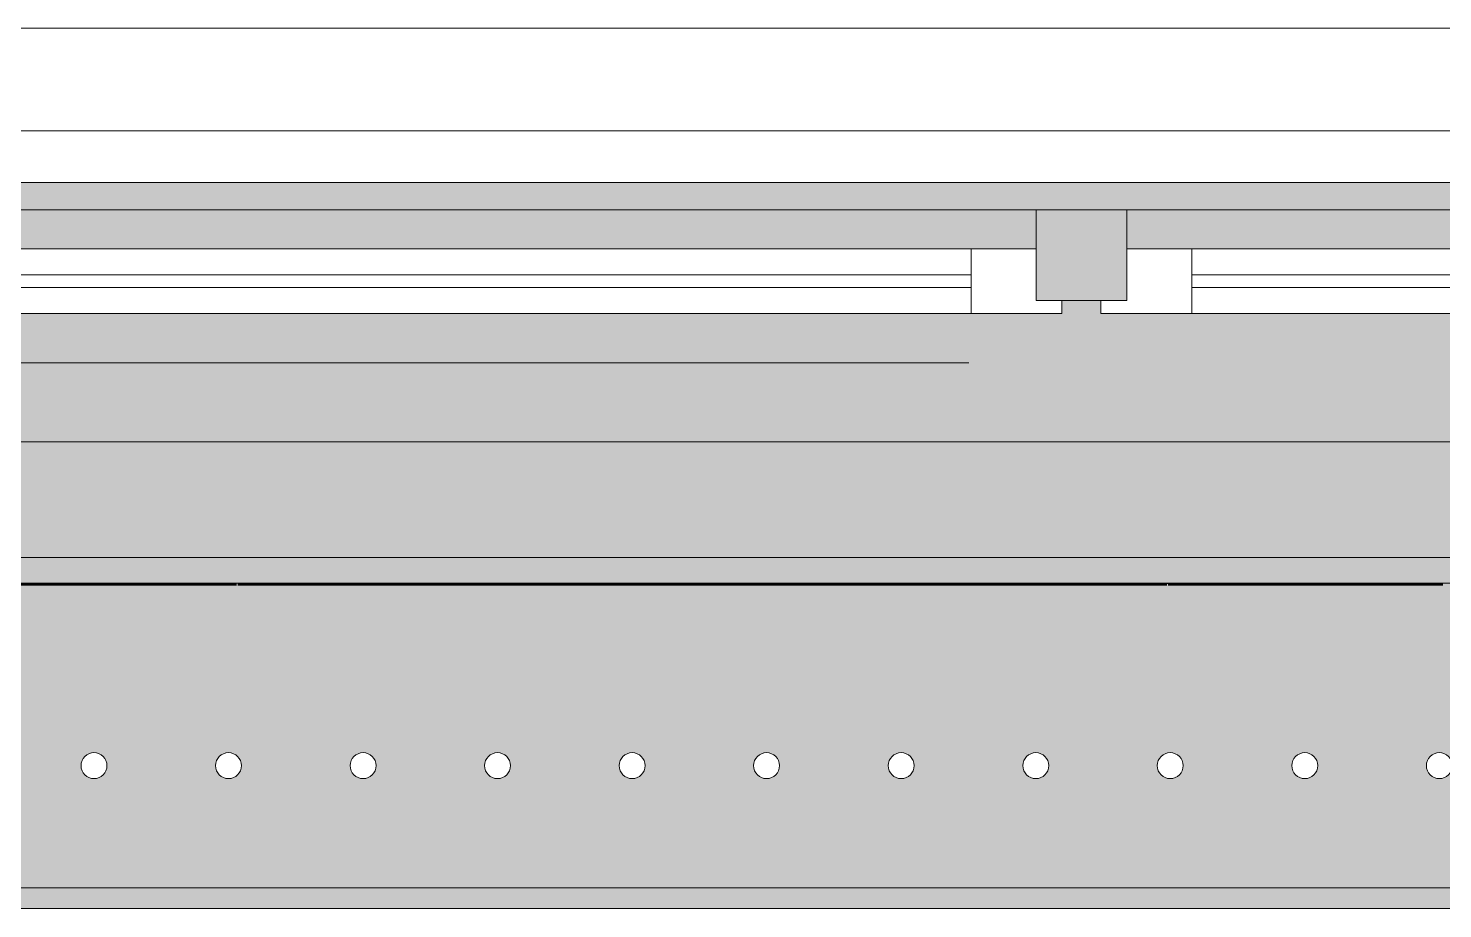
# Model space of a CAD drawing. Header units: millimetres. Extents: x 81469 to 279813, y -8553 to 29000.
# Drawn here: x 112143 to 113234, y 20879 to 21558 of the extents above; entities that cross this region are included whole.
import ezdxf

# ---------------------------------------------------------------- set-up
doc = ezdxf.new("R2010")
doc.units = ezdxf.units.MM
doc.linetypes.add('Осевая', pattern=[3175, 635, -476.25, 1587.5, -476.25])
for name, color, linetype, lineweight in [('A-GLAZ', 7, 'Continuous', 9), ('A-GLAZ-1', 7, 'Continuous', 13), ('I-WALL', 7, 'Continuous', 9), ('Оси-2', 7, 'Осевая', 9)]:
    doc.layers.add(name, color=color, linetype=linetype, lineweight=lineweight)
for name, color, linetype, lineweight, true_color in [('A-WALL-1', 7, 'Continuous', 9, 0xc0c0c0), ('I-WALL-11', 7, 'Continuous', 53, 0xeaa7bf), ('I-WALL-4', 7, 'Continuous', 9, 0xc0c0c0), ('S-WALL-ANLY', 7, 'Continuous', 13, 0x008040), ('Знаки-1', 9, 'Continuous', 9, 0x808080), ('Знаки-3', 7, 'Continuous', 9, 0xd1cabb), ('Знаки-5', 7, 'Continuous', 9, 0xc1bbaf), ('Знаки-6', 7, 'Continuous', 9, 0xaba79f), ('Знаки-7', 7, 'Continuous', 9, 0xccc5b7), ('Знаки-8', 7, 'Continuous', 9, 0xd4ccbd), ('Знаки-9', 7, 'Continuous', 9, 0xd5cdbe)]:
    doc.layers.add(name, color=color, linetype=linetype, lineweight=lineweight, true_color=true_color)
doc.layers.add('Знаки-4', color=7, linetype='Continuous', lineweight=9, transparency=0.5)

# ---------------------------------------------------------------- blocks, each defined once
blk = doc.blocks.new('120_Окно_СКБ_2Ст_Фрамуга сверху - 120_Окно_СКБ_2Ст_2300х2500_h_ ДОО-23103760-План отделки стен 3 этажа в осях 23-33')
at = {"layer": 'A-GLAZ'}
for p, q in [((1131, -57), (-1129, -57)), ((-1080, -57), (1080, -57)), ((-1030, -107), (470, -107)), ((640, -107), (1030, -107)), ((470, -117), (-1030, -117)), ((1030, -117), (640, -117)), ((540, -127), (570, -127)), ((540, -127), (570, -127))]:
    blk.add_line(p, q, dxfattribs=at)
at = {"layer": 'A-GLAZ-1'}
for p, q in [((520, -127), (520, -57)), ((520, -57), (590, -57)), ((590, -57), (590, -127)), ((520, -87), (-1080, -87)), ((470, -137), (470, -87)), ((520, -127), (520, -87)), ((1080, -87), (590, -87)), ((590, -87), (590, -127)), ((640, -137), (640, -87)), ((590, -127), (520, -127)), ((540, -127), (520, -127)), ((540, -137), (540, -127)), ((590, -127), (570, -127)), ((570, -127), (570, -137)), ((-1100, -137), (540, -137)), ((540, -137), (-1100, -137)), ((570, -137), (1100, -137)), ((1100, -137), (570, -137))]:
    blk.add_line(p, q, dxfattribs=at)
blk = doc.blocks.new('Зашивка радиатора_ с перфорацией М7_1 - Зашивка радиатора_ с перфорацией М7_1-V59-План отделки стен 3 этажа в осях 23-33')
at = {"layer": 'Знаки-4'}
h = blk.add_hatch(color=256, dxfattribs=at)
h.paths.add_polyline_path([(-341, 180), (1889, 180), (1890, 380), (-370, 380), (-370, 180)])
h.paths.add_polyline_path([(1560.3, 279), (1329, 279), (1329, 289), (1349, 289), (1349, 329), (1839, 329), (1839, 289), (1859, 289), (1859, 279), (1739.7, 279)])
h.paths.add_polyline_path([(125.5, 279), (-341, 279), (-341, 289), (-321, 289), (-321, 329), (1279, 329), (1279, 289), (1299, 289), (1299, 279), (304.8, 279)])
h = blk.add_hatch(color=256, dxfattribs=at)
h.paths.add_polyline_path([(-233.2, -179.9), (1890, -179.9), (1890, 71), (-370, 71), (-370, -179.9)])
h.paths.add_polyline_path([(1382.5, -79.6), (1377.5, -78.3), (1373.8, -74.6), (1372.5, -69.6), (1373.8, -64.6), (1377.5, -61), (1382.5, -59.6), (1387.5, -61), (1391.2, -64.6), (1392.5, -69.6), (1391.2, -74.6), (1387.5, -78.3), (1385.1, -79.3)])
h.paths.add_polyline_path([(760, -79.6), (755, -78.3), (751.3, -74.6), (750, -69.6), (751.3, -64.6), (755, -61), (760, -59.6), (765, -61), (768.7, -64.6), (770, -69.6), (768.7, -74.6), (765, -78.3), (762.6, -79.3)])
h.paths.add_polyline_path([(1278.8, -79.6), (1273.8, -78.3), (1270.1, -74.6), (1268.8, -69.6), (1270.1, -64.6), (1273.8, -61), (1278.8, -59.6), (1283.8, -61), (1287.4, -64.6), (1288.8, -69.6), (1287.4, -74.6), (1283.8, -78.3), (1281.3, -79.3)])
h.paths.add_polyline_path([(863.7, -79.6), (858.8, -78.3), (855.1, -74.6), (853.8, -69.6), (855.1, -64.6), (858.8, -61), (863.7, -59.6), (868.8, -61), (872.4, -64.6), (873.8, -69.6), (872.4, -74.6), (868.8, -78.3), (866.3, -79.3)])
h.paths.add_polyline_path([(967.5, -79.6), (962.5, -78.3), (958.8, -74.6), (957.5, -69.6), (958.8, -64.6), (962.5, -61), (967.5, -59.6), (972.5, -61), (976.2, -64.6), (977.5, -69.6), (976.2, -74.6), (972.5, -78.3), (970.1, -79.3)])
h.paths.add_polyline_path([(1175, -79.6), (1170, -78.3), (1166.3, -74.6), (1165, -69.6), (1166.3, -64.6), (1170, -61), (1175, -59.6), (1180, -61), (1183.7, -64.6), (1185, -69.6), (1183.7, -74.6), (1180, -78.3), (1177.6, -79.3)])
h.paths.add_polyline_path([(552.5, -79.6), (547.5, -78.3), (543.8, -74.6), (542.5, -69.6), (543.8, -64.6), (547.5, -61), (552.5, -59.6), (557.5, -61), (561.2, -64.6), (562.5, -69.6), (561.2, -74.6), (557.5, -78.3), (555.1, -79.3)])
h.paths.add_polyline_path([(656.2, -79.6), (651.3, -78.3), (647.6, -74.6), (646.3, -69.6), (647.6, -64.6), (651.3, -61), (656.2, -59.6), (661.3, -61), (664.9, -64.6), (666.3, -69.6), (664.9, -74.6), (661.3, -78.3), (658.8, -79.3)])
h.paths.add_polyline_path([(1797.5, -79.6), (1792.5, -78.3), (1788.8, -74.6), (1787.5, -69.6), (1788.8, -64.6), (1792.5, -61), (1797.5, -59.6), (1802.5, -61), (1806.2, -64.6), (1807.5, -69.6), (1806.2, -74.6), (1802.5, -78.3), (1800.1, -79.3)])
h.paths.add_polyline_path([(1590, -79.6), (1585, -78.3), (1581.3, -74.6), (1580, -69.6), (1581.3, -64.6), (1585, -61), (1590, -59.6), (1595, -61), (1598.7, -64.6), (1600, -69.6), (1598.7, -74.6), (1595, -78.3), (1592.6, -79.3)])
h.paths.add_polyline_path([(1693.8, -79.6), (1688.8, -78.3), (1685.1, -74.6), (1683.8, -69.6), (1685.1, -64.6), (1688.8, -61), (1693.8, -59.6), (1698.8, -61), (1702.4, -64.6), (1703.8, -69.6), (1702.4, -74.6), (1698.8, -78.3), (1696.3, -79.3)])
h.paths.add_polyline_path([(1071.2, -79.6), (1066.3, -78.3), (1062.6, -74.6), (1061.3, -69.6), (1062.6, -64.6), (1066.3, -61), (1071.2, -59.6), (1076.3, -61), (1079.9, -64.6), (1081.3, -69.6), (1079.9, -74.6), (1076.3, -78.3), (1073.8, -79.3)])
h.paths.add_polyline_path([(1486.2, -79.6), (1481.3, -78.3), (1477.6, -74.6), (1476.3, -69.6), (1477.6, -64.6), (1481.3, -61), (1486.2, -59.6), (1491.3, -61), (1494.9, -64.6), (1496.3, -69.6), (1494.9, -74.6), (1491.3, -78.3), (1488.8, -79.3)])
h.paths.add_polyline_path([(-70, -79.6), (-75, -78.3), (-78.7, -74.6), (-80, -69.6), (-78.7, -64.6), (-75, -61), (-70, -59.6), (-65, -61), (-61.3, -64.6), (-60, -69.6), (-61.3, -74.6), (-65, -78.3), (-67.4, -79.3)])
h.paths.add_polyline_path([(241.3, -79.6), (236.3, -78.3), (232.6, -74.6), (231.3, -69.6), (232.6, -64.6), (236.3, -61), (241.3, -59.6), (246.3, -61), (249.9, -64.6), (251.3, -69.6), (249.9, -74.6), (246.3, -78.3), (243.8, -79.3)])
h.paths.add_polyline_path([(448.8, -79.6), (443.8, -78.3), (440.1, -74.6), (438.8, -69.6), (440.1, -64.6), (443.8, -61), (448.8, -59.6), (453.8, -61), (457.4, -64.6), (458.8, -69.6), (457.4, -74.6), (453.8, -78.3), (451.3, -79.3)])
h.paths.add_polyline_path([(137.5, -79.6), (132.5, -78.3), (128.8, -74.6), (127.5, -69.6), (128.8, -64.6), (132.5, -61), (137.5, -59.6), (142.5, -61), (146.2, -64.6), (147.5, -69.6), (146.2, -74.6), (142.5, -78.3), (140.1, -79.3)])
h.paths.add_polyline_path([(-173.7, -79.6), (-178.7, -78.3), (-182.4, -74.6), (-183.7, -69.6), (-182.4, -64.6), (-178.7, -61), (-173.7, -59.6), (-168.7, -61), (-165.1, -64.6), (-163.7, -69.6), (-165.1, -74.6), (-168.7, -78.3), (-171.2, -79.3)])
h.paths.add_polyline_path([(-277.5, -79.6), (-282.5, -78.3), (-286.2, -74.6), (-287.5, -69.6), (-286.2, -64.6), (-282.5, -61), (-277.5, -59.6), (-272.5, -61), (-268.8, -64.6), (-267.5, -69.6), (-268.8, -74.6), (-272.5, -78.3), (-274.9, -79.3)])
h.paths.add_polyline_path([(33.8, -79.6), (28.8, -78.3), (25.1, -74.6), (23.8, -69.6), (25.1, -64.6), (28.8, -61), (33.8, -59.6), (38.8, -61), (42.4, -64.6), (43.8, -69.6), (42.4, -74.6), (38.8, -78.3), (36.3, -79.3)])
h.paths.add_polyline_path([(345, -79.6), (340, -78.3), (336.3, -74.6), (335, -69.6), (336.3, -64.6), (340, -61), (345, -59.6), (350, -61), (353.7, -64.6), (355, -69.6), (353.7, -74.6), (350, -78.3), (347.6, -79.3)])
h.paths.add_polyline_path([(-370, 91), (1889, 91), (1889, 180), (-370, 179.6)])
for points in [[(-287.2, -179.9), (1890, -179.9), (1890, -163.9), (-370, -163.9), (-369.8, -179.9), (-357.2, -179.9)], [(560, -179.9), (580, -179.9), (579.3, -163.9), (540, -163.9), (540.7, -179.9), (554.8, -179.9)], [(552.5, -179.9), (570, -179.9), (569.7, -163.9), (550, -163.9), (550.3, -179.9), (551.3, -179.9)], [(680, -179.9), (679.3, -163.9), (640, -163.9), (640.7, -179.9), (679.3, -179.9)], [(669.7, -179.9), (670, -179.9), (669.7, -163.9), (650, -163.9), (650.3, -179.9), (668.7, -179.9)], [(755, -179.9), (780, -179.9), (779.3, -163.9), (740, -163.9), (740.7, -179.9), (754.8, -179.9)], [(769.7, -179.9), (770, -179.9), (769.7, -163.9), (750, -163.9), (750.3, -179.9), (768.7, -179.9)], [(769.7, -179.9), (770, -179.9), (769.7, -163.9), (750, -163.9), (750.3, -179.9), (768.7, -179.9)], [(879.3, -179.9), (880, -179.9), (879.3, -163.9), (840, -163.9), (840.7, -179.9), (877.3, -179.9)], [(865.2, -179.9), (870, -179.9), (869.7, -163.9), (850, -163.9), (850.3, -179.9), (865, -179.9)], [(940, -179.9), (980, -179.9), (979.3, -163.9), (940, -163.9)], [(950, -179.9), (970, -179.9), (969.7, -163.9), (950, -163.9)], [(1079.3, -179.9), (1080, -179.9), (1079.3, -163.9), (1040, -163.9), (1040.7, -179.9), (1077.3, -179.9)], [(1060, -179.9), (1070, -179.9), (1069.7, -163.9), (1050, -163.9), (1050.3, -179.9), (1057.4, -179.9)], [(1052.9, -179.9), (1070, -179.9), (1069.7, -163.9), (1050, -163.9), (1050.3, -179.9), (1051.3, -179.9)], [(1179.3, -179.9), (1180, -179.9), (1179.3, -163.9), (1140, -163.9), (1140.7, -179.9), (1177.3, -179.9)], [(1150, -179.9), (1170, -179.9), (1169.7, -163.9), (1150, -163.9)], [(1280, -179.9), (1279.3, -163.9), (1240, -163.9), (1240.7, -179.9), (1279.3, -179.9)], [(1269.7, -179.9), (1270, -179.9), (1269.7, -163.9), (1250, -163.9), (1250.3, -179.9), (1268.7, -179.9)], [(1340, -179.9), (1380, -179.9), (1379.3, -163.9), (1340, -163.9)], [(1352.9, -179.9), (1370, -179.9), (1369.7, -163.9), (1350, -163.9), (1350.3, -179.9), (1351.3, -179.9)], [(1350, -179.9), (1370, -179.9), (1369.7, -163.9), (1350, -163.9)], [(1474.1, -179.9), (1480, -179.9), (1479.3, -163.9), (1440, -163.9), (1440.7, -179.9), (1470, -179.9)], [(1450, -179.9), (1470, -179.9), (1469.7, -163.9), (1450, -163.9)], [(1579.3, -179.9), (1580, -179.9), (1579.3, -163.9), (1540, -163.9), (1540.7, -179.9), (1577.3, -179.9)], [(1569.7, -179.9), (1570, -179.9), (1569.7, -163.9), (1550, -163.9), (1550.3, -179.9), (1568.7, -179.9)]]:
    blk.add_hatch(color=256, dxfattribs=at).paths.add_polyline_path(points)
at = {"layer": 'Знаки-1'}
for p, q in [((1890, 380), (-370, 380)), ((-370, 180), (1889, 180)), ((1889, 180), (-370, 180)), ((-370, -179.9), (1890, -179.9))]:
    blk.add_line(p, q, dxfattribs=at)
for centre, start, end in [((552.5, 80.4), 255, 285), ((656.2, 80.4), 255, 285), ((760, 80.4), 255, 285), ((863.7, 80.4), 255, 285), ((967.5, 80.4), 255, 285), ((1071.2, 80.4), 255, 285), ((1175, 80.4), 255, 285), ((1278.8, 80.4), 255, 285), ((1382.5, 80.4), 255, 285), ((1486.2, 80.4), 255, 285), ((1590, 80.4), 255, 285), ((552.5, -69.6), 0, 180), ((656.2, -69.6), 0, 180), ((760, -69.6), 0, 180), ((863.7, -69.6), 0, 180), ((967.5, -69.6), 0, 180), ((1071.2, -69.6), 0, 180), ((1175, -69.6), 0, 180), ((1278.8, -69.6), 0, 180), ((1382.5, -69.6), 0, 180), ((1486.2, -69.6), 0, 180), ((1590, -69.6), 0, 180), ((552.5, -69.6), 180, 0), ((656.2, -69.6), 180, 0), ((760, -69.6), 180, 0), ((863.7, -69.6), 180, 0), ((967.5, -69.6), 180, 0), ((1071.2, -69.6), 180, 0), ((1175, -69.6), 180, 0), ((1278.8, -69.6), 180, 0), ((1382.5, -69.6), 180, 0), ((1486.2, -69.6), 180, 0), ((1590, -69.6), 180, 0)]:
    blk.add_arc(centre, 10, start, end, dxfattribs=at)
at = {"layer": 'Знаки-3'}
for p, q in [((554.8, -163.9), (551.3, -163.9)), ((565, -163.9), (555, -163.9)), ((568.7, -163.9), (565.2, -163.9)), ((654.8, -163.9), (651.3, -163.9)), ((662.6, -163.9), (655, -163.9)), ((665, -163.9), (663.5, -163.9)), ((668.7, -163.9), (665.2, -163.9)), ((751.3, -163.9), (754.8, -163.9)), ((754.8, -163.9), (751.3, -163.9)), ((755, -163.9), (765, -163.9)), ((765, -163.9), (755, -163.9)), ((765.2, -163.9), (768.7, -163.9)), ((768.7, -163.9), (765.2, -163.9)), ((854.8, -163.9), (851.3, -163.9)), ((865, -163.9), (855, -163.9)), ((868.7, -163.9), (865.2, -163.9)), ((954.8, -163.9), (951.3, -163.9)), ((965, -163.9), (955, -163.9)), ((968.7, -163.9), (965.2, -163.9)), ((1051.3, -163.9), (1054.8, -163.9)), ((1054.8, -163.9), (1051.3, -163.9)), ((1055, -163.9), (1060, -163.9)), ((1060, -163.9), (1055, -163.9)), ((1060, -163.9), (1065, -163.9)), ((1065, -163.9), (1060, -163.9)), ((1065.2, -163.9), (1068.7, -163.9)), ((1068.7, -163.9), (1065.2, -163.9)), ((1154.8, -163.9), (1151.3, -163.9)), ((1165, -163.9), (1155, -163.9)), ((1168.7, -163.9), (1165.2, -163.9)), ((1254.8, -163.9), (1251.3, -163.9)), ((1265, -163.9), (1255, -163.9)), ((1268.7, -163.9), (1265.2, -163.9)), ((1351.3, -163.9), (1354.8, -163.9)), ((1354.8, -163.9), (1351.3, -163.9)), ((1355, -163.9), (1365, -163.9)), ((1365, -163.9), (1355, -163.9)), ((1365.2, -163.9), (1368.7, -163.9)), ((1368.7, -163.9), (1365.2, -163.9)), ((1454.8, -163.9), (1451.3, -163.9)), ((1465, -163.9), (1455, -163.9)), ((1468.7, -163.9), (1465.2, -163.9)), ((1554.8, -163.9), (1551.3, -163.9)), ((1560, -163.9), (1555, -163.9)), ((1565, -163.9), (1560.3, -163.9)), ((1568.7, -163.9), (1565.2, -163.9)), ((551.3, -179.9), (554.8, -179.9)), ((555, -179.9), (565, -179.9)), ((565.2, -179.9), (568.7, -179.9)), ((651.3, -179.9), (654.8, -179.9)), ((655, -179.9), (662.6, -179.9)), ((663.5, -179.9), (665, -179.9)), ((665.2, -179.9), (668.7, -179.9)), ((751.3, -179.9), (754.8, -179.9)), ((754.8, -179.9), (751.3, -179.9)), ((755, -179.9), (765, -179.9)), ((765, -179.9), (755, -179.9)), ((765.2, -179.9), (768.7, -179.9)), ((768.7, -179.9), (765.2, -179.9)), ((851.3, -179.9), (854.8, -179.9)), ((855, -179.9), (865, -179.9)), ((865.2, -179.9), (868.7, -179.9)), ((951.3, -179.9), (954.8, -179.9)), ((955, -179.9), (965, -179.9)), ((965.2, -179.9), (968.7, -179.9)), ((1051.3, -179.9), (1054.8, -179.9)), ((1054.8, -179.9), (1051.3, -179.9)), ((1055, -179.9), (1065, -179.9)), ((1065, -179.9), (1055, -179.9)), ((1065.2, -179.9), (1068.7, -179.9)), ((1068.7, -179.9), (1065.2, -179.9)), ((1151.3, -179.9), (1154.8, -179.9)), ((1155, -179.9), (1165, -179.9)), ((1165.2, -179.9), (1168.7, -179.9)), ((1251.3, -179.9), (1254.8, -179.9)), ((1255, -179.9), (1265, -179.9)), ((1265.2, -179.9), (1268.7, -179.9)), ((1351.3, -179.9), (1354.8, -179.9)), ((1354.8, -179.9), (1351.3, -179.9)), ((1355, -179.9), (1365, -179.9)), ((1360, -179.9), (1355, -179.9)), ((1365, -179.9), (1360, -179.9)), ((1365.2, -179.9), (1368.7, -179.9)), ((1368.7, -179.9), (1365.2, -179.9)), ((1451.3, -179.9), (1454.8, -179.9)), ((1455, -179.9), (1465, -179.9)), ((1465.2, -179.9), (1468.7, -179.9)), ((1551.3, -179.9), (1554.8, -179.9)), ((1555, -179.9), (1560, -179.9)), ((1560.3, -179.9), (1565, -179.9)), ((1565.2, -179.9), (1568.7, -179.9))]:
    blk.add_line(p, q, dxfattribs=at)
at = {"layer": 'Знаки-5'}
for p, q in [((1889, 180), (-369.8, 180)), ((-369.8, 180), (1889, 180)), ((540, -163.9), (480, -163.9)), ((540, -163.9), (580, -163.9)), ((580, -163.9), (540, -163.9)), ((640, -163.9), (580, -163.9)), ((640, -163.9), (650, -163.9)), ((650, -163.9), (640, -163.9)), ((650, -163.9), (670, -163.9)), ((670, -163.9), (650, -163.9)), ((670, -163.9), (680, -163.9)), ((680, -163.9), (670, -163.9)), ((740, -163.9), (680, -163.9)), ((740, -163.9), (750, -163.9)), ((750, -163.9), (740, -163.9)), ((750, -163.9), (770, -163.9)), ((752.9, -163.9), (750, -163.9)), ((770, -163.9), (752.9, -163.9)), ((770, -163.9), (780, -163.9)), ((780, -163.9), (770, -163.9)), ((840, -163.9), (780, -163.9)), ((840, -163.9), (880, -163.9)), ((880, -163.9), (840, -163.9)), ((940, -163.9), (880, -163.9)), ((940, -163.9), (950, -163.9)), ((950, -163.9), (940, -163.9)), ((950, -163.9), (970, -163.9)), ((952.9, -163.9), (950, -163.9)), ((970, -163.9), (952.9, -163.9)), ((970, -163.9), (980, -163.9)), ((980, -163.9), (970, -163.9)), ((1040, -163.9), (980, -163.9)), ((1040, -163.9), (1050, -163.9)), ((1050, -163.9), (1040, -163.9)), ((1050, -163.9), (1052.9, -163.9)), ((1070, -163.9), (1050, -163.9)), ((1052.9, -163.9), (1070, -163.9)), ((1070, -163.9), (1080, -163.9)), ((1080, -163.9), (1070, -163.9)), ((1140, -163.9), (1080, -163.9)), ((1140, -163.9), (1180, -163.9)), ((1180, -163.9), (1140, -163.9)), ((1240, -163.9), (1180, -163.9)), ((1240, -163.9), (1250, -163.9)), ((1250, -163.9), (1240, -163.9)), ((1250, -163.9), (1270, -163.9)), ((1270, -163.9), (1250, -163.9)), ((1270, -163.9), (1280, -163.9)), ((1280, -163.9), (1270, -163.9)), ((1340, -163.9), (1280, -163.9)), ((1340, -163.9), (1350, -163.9)), ((1350, -163.9), (1340, -163.9)), ((1350, -163.9), (1370, -163.9)), ((1370, -163.9), (1350, -163.9)), ((1370, -163.9), (1380, -163.9)), ((1380, -163.9), (1370, -163.9)), ((1440, -163.9), (1381, -163.9)), ((1440, -163.9), (1480, -163.9)), ((1480, -163.9), (1440, -163.9)), ((1540, -163.9), (1480, -163.9)), ((1540, -163.9), (1550, -163.9)), ((1550, -163.9), (1540, -163.9)), ((1550, -163.9), (1570, -163.9)), ((1570, -163.9), (1550, -163.9)), ((1570, -163.9), (1580, -163.9)), ((1580, -163.9), (1570, -163.9)), ((1640, -163.9), (1580, -163.9)), ((480, -179.9), (540, -179.9)), ((540, -179.9), (580, -179.9)), ((580, -179.9), (540, -179.9)), ((580, -179.9), (640, -179.9)), ((640, -179.9), (650, -179.9)), ((650, -179.9), (640, -179.9)), ((650, -179.9), (670, -179.9)), ((670, -179.9), (650, -179.9)), ((670, -179.9), (680, -179.9)), ((680, -179.9), (670, -179.9)), ((680, -179.9), (740, -179.9)), ((740, -179.9), (750, -179.9)), ((750, -179.9), (740, -179.9)), ((750, -179.9), (770, -179.9)), ((770, -179.9), (750, -179.9)), ((770, -179.9), (780, -179.9)), ((780, -179.9), (770, -179.9)), ((780, -179.9), (840, -179.9)), ((840, -179.9), (880, -179.9)), ((880, -179.9), (840, -179.9)), ((880, -179.9), (940, -179.9)), ((940, -179.9), (950, -179.9)), ((950, -179.9), (940, -179.9)), ((950, -179.9), (970, -179.9)), ((970, -179.9), (950, -179.9)), ((970, -179.9), (980, -179.9)), ((980, -179.9), (970, -179.9)), ((980, -179.9), (1040, -179.9)), ((1040, -179.9), (1050, -179.9)), ((1050, -179.9), (1040, -179.9)), ((1050, -179.9), (1070, -179.9)), ((1070, -179.9), (1050, -179.9)), ((1070, -179.9), (1080, -179.9)), ((1080, -179.9), (1070, -179.9)), ((1080, -179.9), (1140, -179.9)), ((1140, -179.9), (1180, -179.9)), ((1180, -179.9), (1140, -179.9)), ((1180, -179.9), (1240, -179.9)), ((1240, -179.9), (1250, -179.9)), ((1250, -179.9), (1240, -179.9)), ((1250, -179.9), (1270, -179.9)), ((1270, -179.9), (1250, -179.9)), ((1270, -179.9), (1280, -179.9)), ((1280, -179.9), (1270, -179.9)), ((1280, -179.9), (1340, -179.9)), ((1340, -179.9), (1350, -179.9)), ((1350, -179.9), (1340, -179.9)), ((1350, -179.9), (1370, -179.9)), ((1370, -179.9), (1350, -179.9)), ((1370, -179.9), (1380, -179.9)), ((1380, -179.9), (1370, -179.9)), ((1381, -179.9), (1440, -179.9)), ((1440, -179.9), (1480, -179.9)), ((1480, -179.9), (1440, -179.9)), ((1480, -179.9), (1540, -179.9)), ((1540, -179.9), (1550, -179.9)), ((1550, -179.9), (1540, -179.9)), ((1550, -179.9), (1570, -179.9)), ((1570, -179.9), (1550, -179.9)), ((1570, -179.9), (1580, -179.9)), ((1580, -179.9), (1570, -179.9)), ((1580, -179.9), (1640, -179.9))]:
    blk.add_line(p, q, dxfattribs=at)
at = {"layer": 'Знаки-6'}
for p, q in [((-370, 380), (1890, 380)), ((-322.1, -163.9), (1842.1, -163.9)), ((1890, -179.9), (-369.8, -179.9)), ((1878.8, -179.9), (-357.2, -179.9))]:
    blk.add_line(p, q, dxfattribs=at)
for centre, start, end in [((552.5, 80.4), 255, 285), ((656.2, 80.4), 255, 285), ((760, 80.4), 255, 285), ((863.7, 80.4), 255, 285), ((967.5, 80.4), 255, 285), ((1071.2, 80.4), 255, 285), ((1175, 80.4), 255, 270), ((1175, 80.4), 270, 285), ((1278.8, 80.4), 255, 285), ((1382.5, 80.4), 255, 285), ((1486.2, 80.4), 255, 285), ((1590, 80.4), 255, 285), ((552.5, -69.6), 0, 180), ((656.2, -69.6), 0, 180), ((760, -69.6), 0, 180), ((863.7, -69.6), 0, 180), ((967.5, -69.6), 0, 180), ((1071.2, -69.6), 0, 180), ((1175, -69.6), 0, 180), ((1278.8, -69.6), 0, 180), ((1382.5, -69.6), 0, 180), ((1486.2, -69.6), 0, 180), ((1590, -69.6), 0, 180), ((552.5, -69.6), 180, 360), ((656.2, -69.6), 180, 360), ((760, -69.6), 180, 360), ((863.7, -69.6), 180, 360), ((967.5, -69.6), 180, 360), ((1071.2, -69.6), 180, 360), ((1175, -69.6), 180, 360), ((1278.8, -69.6), 180, 360), ((1382.5, -69.6), 180, 360), ((1486.2, -69.6), 180, 360), ((1590, -69.6), 180, 360)]:
    blk.add_arc(centre, 10, start, end, dxfattribs=at)
at = {"layer": 'Знаки-7'}
for p, q in [((550, -163.9), (540.7, -163.9)), ((550, -163.9), (554.8, -163.9)), ((554.8, -163.9), (550, -163.9)), ((555, -163.9), (565, -163.9)), ((565, -163.9), (555, -163.9)), ((565.2, -163.9), (570, -163.9)), ((570, -163.9), (565.2, -163.9)), ((579.3, -163.9), (570, -163.9)), ((650, -163.9), (640.7, -163.9)), ((651.3, -163.9), (654.8, -163.9)), ((654.8, -163.9), (651.3, -163.9)), ((655, -163.9), (662.6, -163.9)), ((662.6, -163.9), (655, -163.9)), ((663.6, -163.9), (665, -163.9)), ((665, -163.9), (663.6, -163.9)), ((665.2, -163.9), (668.7, -163.9)), ((668.7, -163.9), (665.2, -163.9)), ((679.3, -163.9), (670, -163.9)), ((750, -163.9), (740.7, -163.9)), ((750, -163.9), (752.9, -163.9)), ((768.7, -163.9), (750, -163.9)), ((752.9, -163.9), (768.7, -163.9)), ((768.7, -163.9), (770, -163.9)), ((770, -163.9), (768.7, -163.9)), ((779.3, -163.9), (770, -163.9)), ((842.7, -163.9), (840.7, -163.9)), ((850, -163.9), (842.9, -163.9)), ((850, -163.9), (854.8, -163.9)), ((851.3, -163.9), (850, -163.9)), ((854.8, -163.9), (851.3, -163.9)), ((855, -163.9), (865, -163.9)), ((860, -163.9), (855, -163.9)), ((865, -163.9), (860, -163.9)), ((865.2, -163.9), (868.7, -163.9)), ((870, -163.9), (865.2, -163.9)), ((868.7, -163.9), (870, -163.9)), ((879.3, -163.9), (870, -163.9)), ((950, -163.9), (940.7, -163.9)), ((951.3, -163.9), (954.8, -163.9)), ((954.8, -163.9), (951.3, -163.9)), ((955, -163.9), (965, -163.9)), ((965, -163.9), (955, -163.9)), ((965.2, -163.9), (968.7, -163.9)), ((968.7, -163.9), (965.2, -163.9)), ((979.3, -163.9), (970, -163.9)), ((1050, -163.9), (1040.7, -163.9)), ((1050, -163.9), (1070, -163.9)), ((1070, -163.9), (1050, -163.9)), ((1079.3, -163.9), (1070, -163.9)), ((1150, -163.9), (1140.7, -163.9)), ((1150, -163.9), (1154.8, -163.9)), ((1154.8, -163.9), (1150, -163.9)), ((1155, -163.9), (1165, -163.9)), ((1165, -163.9), (1155, -163.9)), ((1165.2, -163.9), (1170, -163.9)), ((1170, -163.9), (1165.2, -163.9)), ((1179.3, -163.9), (1170, -163.9)), ((1250, -163.9), (1240.7, -163.9)), ((1251.3, -163.9), (1254.8, -163.9)), ((1254.8, -163.9), (1251.3, -163.9)), ((1255, -163.9), (1265, -163.9)), ((1265, -163.9), (1255, -163.9)), ((1265.2, -163.9), (1268.7, -163.9)), ((1268.7, -163.9), (1265.2, -163.9)), ((1279.3, -163.9), (1270, -163.9)), ((1350, -163.9), (1340.7, -163.9)), ((1350, -163.9), (1370, -163.9)), ((1365, -163.9), (1350, -163.9)), ((1370, -163.9), (1365, -163.9)), ((1379.3, -163.9), (1370, -163.9)), ((1450, -163.9), (1440.7, -163.9)), ((1450, -163.9), (1454.8, -163.9)), ((1454.8, -163.9), (1450, -163.9)), ((1455, -163.9), (1465, -163.9)), ((1465, -163.9), (1455, -163.9)), ((1465.2, -163.9), (1470, -163.9)), ((1470, -163.9), (1465.2, -163.9)), ((1479.3, -163.9), (1470, -163.9)), ((1550, -163.9), (1540.7, -163.9)), ((1551.3, -163.9), (1554.8, -163.9)), ((1554.8, -163.9), (1551.3, -163.9)), ((1555, -163.9), (1565, -163.9)), ((1565, -163.9), (1555, -163.9)), ((1565.2, -163.9), (1568.7, -163.9)), ((1568.7, -163.9), (1565.2, -163.9)), ((1579.3, -163.9), (1570, -163.9)), ((540.7, -179.9), (550, -179.9)), ((550, -179.9), (552.9, -179.9)), ((554.8, -179.9), (550, -179.9)), ((552.9, -179.9), (554.8, -179.9)), ((555, -179.9), (560, -179.9)), ((560, -179.9), (555, -179.9)), ((560, -179.9), (565, -179.9)), ((565, -179.9), (560, -179.9)), ((565.2, -179.9), (567.1, -179.9)), ((567.1, -179.9), (565.2, -179.9)), ((567.1, -179.9), (570, -179.9)), ((570, -179.9), (567.1, -179.9)), ((570, -179.9), (579.3, -179.9)), ((640.7, -179.9), (650, -179.9)), ((651.3, -179.9), (654.8, -179.9)), ((654.8, -179.9), (651.3, -179.9)), ((655, -179.9), (662.6, -179.9)), ((662.6, -179.9), (655, -179.9)), ((663.6, -179.9), (665, -179.9)), ((665, -179.9), (663.6, -179.9)), ((665.2, -179.9), (668.7, -179.9)), ((668.7, -179.9), (665.2, -179.9)), ((670, -179.9), (679.3, -179.9)), ((740.7, -179.9), (750, -179.9)), ((750, -179.9), (752.9, -179.9)), ((752.9, -179.9), (750, -179.9)), ((752.9, -179.9), (755, -179.9)), ((755, -179.9), (752.9, -179.9)), ((755, -179.9), (762.6, -179.9)), ((762.6, -179.9), (755, -179.9)), ((762.6, -179.9), (768.7, -179.9)), ((765, -179.9), (762.6, -179.9)), ((769.7, -179.9), (765, -179.9)), ((768.7, -179.9), (770, -179.9)), ((770, -179.9), (769.7, -179.9)), ((770, -179.9), (779.3, -179.9)), ((840.7, -179.9), (842.7, -179.9)), ((842.9, -179.9), (850, -179.9)), ((850, -179.9), (851.3, -179.9)), ((850.3, -179.9), (850, -179.9)), ((854.8, -179.9), (850.3, -179.9)), ((851.3, -179.9), (852.9, -179.9)), ((852.9, -179.9), (854.8, -179.9)), ((855, -179.9), (857.4, -179.9)), ((860, -179.9), (855, -179.9)), ((857.4, -179.9), (862.6, -179.9)), ((865, -179.9), (860, -179.9)), ((862.6, -179.9), (865, -179.9)), ((865.2, -179.9), (868.7, -179.9)), ((867.1, -179.9), (865.2, -179.9)), ((869.7, -179.9), (867.1, -179.9)), ((868.7, -179.9), (870, -179.9)), ((870, -179.9), (869.7, -179.9)), ((870, -179.9), (879.3, -179.9)), ((940.7, -179.9), (950, -179.9)), ((951.3, -179.9), (954.8, -179.9)), ((954.8, -179.9), (951.3, -179.9)), ((955, -179.9), (965, -179.9)), ((965, -179.9), (955, -179.9)), ((965.2, -179.9), (968.7, -179.9)), ((968.7, -179.9), (965.2, -179.9)), ((970, -179.9), (979.3, -179.9)), ((1040.7, -179.9), (1050, -179.9)), ((1050, -179.9), (1052.9, -179.9)), ((1052.9, -179.9), (1050, -179.9)), ((1052.9, -179.9), (1055, -179.9)), ((1069.7, -179.9), (1052.9, -179.9)), ((1055, -179.9), (1057.4, -179.9)), ((1057.4, -179.9), (1067.1, -179.9)), ((1067.1, -179.9), (1070, -179.9)), ((1070, -179.9), (1069.7, -179.9)), ((1070, -179.9), (1079.3, -179.9)), ((1140.7, -179.9), (1150, -179.9)), ((1150, -179.9), (1152.9, -179.9)), ((1154.8, -179.9), (1150, -179.9)), ((1152.9, -179.9), (1154.8, -179.9)), ((1155, -179.9), (1160, -179.9)), ((1157.4, -179.9), (1155, -179.9)), ((1160, -179.9), (1157.4, -179.9)), ((1160, -179.9), (1162.6, -179.9)), ((1165, -179.9), (1160, -179.9)), ((1162.6, -179.9), (1165, -179.9)), ((1165.2, -179.9), (1168.7, -179.9)), ((1167.1, -179.9), (1165.2, -179.9)), ((1168.7, -179.9), (1167.1, -179.9)), ((1168.7, -179.9), (1169.7, -179.9)), ((1170, -179.9), (1168.7, -179.9)), ((1169.7, -179.9), (1170, -179.9)), ((1170, -179.9), (1179.3, -179.9)), ((1240.7, -179.9), (1250, -179.9)), ((1251.3, -179.9), (1254.8, -179.9)), ((1254.8, -179.9), (1251.3, -179.9)), ((1255, -179.9), (1265, -179.9)), ((1265, -179.9), (1255, -179.9)), ((1265.2, -179.9), (1268.7, -179.9)), ((1268.7, -179.9), (1265.2, -179.9)), ((1270, -179.9), (1279.3, -179.9)), ((1340.7, -179.9), (1350, -179.9)), ((1350, -179.9), (1351.3, -179.9)), ((1352.9, -179.9), (1350, -179.9)), ((1351.3, -179.9), (1367.1, -179.9)), ((1357.4, -179.9), (1352.9, -179.9)), ((1360, -179.9), (1357.4, -179.9)), ((1362.6, -179.9), (1360, -179.9)), ((1367.1, -179.9), (1362.6, -179.9)), ((1367.1, -179.9), (1369.7, -179.9)), ((1370, -179.9), (1367.1, -179.9)), ((1369.7, -179.9), (1370, -179.9)), ((1370, -179.9), (1379.3, -179.9)), ((1440.7, -179.9), (1450, -179.9)), ((1450, -179.9), (1450.3, -179.9)), ((1452.9, -179.9), (1450, -179.9)), ((1450.3, -179.9), (1451.3, -179.9)), ((1451.3, -179.9), (1454.8, -179.9)), ((1454.8, -179.9), (1452.9, -179.9)), ((1455, -179.9), (1460, -179.9)), ((1457.4, -179.9), (1455, -179.9)), ((1465, -179.9), (1457.4, -179.9)), ((1460, -179.9), (1462.6, -179.9)), ((1462.6, -179.9), (1465, -179.9)), ((1465.2, -179.9), (1467.1, -179.9)), ((1467.1, -179.9), (1465.2, -179.9)), ((1467.1, -179.9), (1470, -179.9)), ((1470, -179.9), (1467.1, -179.9)), ((1470, -179.9), (1479.3, -179.9)), ((1540.7, -179.9), (1550, -179.9)), ((1551.3, -179.9), (1554.8, -179.9)), ((1554.8, -179.9), (1551.3, -179.9)), ((1555, -179.9), (1565, -179.9)), ((1565, -179.9), (1555, -179.9)), ((1565.2, -179.9), (1568.7, -179.9)), ((1568.7, -179.9), (1565.2, -179.9)), ((1570, -179.9), (1579.3, -179.9))]:
    blk.add_line(p, q, dxfattribs=at)
at = {"layer": 'Знаки-8'}
for p, q in [((754.8, -163.9), (751.3, -163.9)), ((765, -163.9), (755, -163.9)), ((768.7, -163.9), (765.2, -163.9)), ((1054.8, -163.9), (1051.3, -163.9)), ((1065, -163.9), (1055, -163.9)), ((1068.7, -163.9), (1065.2, -163.9)), ((1354.8, -163.9), (1351.3, -163.9)), ((1365, -163.9), (1355, -163.9)), ((1368.7, -163.9), (1365.2, -163.9)), ((751.3, -179.9), (754.8, -179.9)), ((755, -179.9), (765, -179.9)), ((765.2, -179.9), (768.7, -179.9)), ((1051.3, -179.9), (1054.8, -179.9)), ((1055, -179.9), (1065, -179.9)), ((1065.2, -179.9), (1068.7, -179.9)), ((1351.3, -179.9), (1354.8, -179.9)), ((1355, -179.9), (1365, -179.9)), ((1365.2, -179.9), (1368.7, -179.9))]:
    blk.add_line(p, q, dxfattribs=at)

msp = doc.modelspace()

# ---------------------------------------------------------------- hatches: boundary and pattern name
at = {"layer": 'I-WALL'}
h = msp.add_hatch(dxfattribs=at)
h.set_pattern_fill('FP_35', color=256, style=0, pattern_type=2)
h.set_pattern_definition([(0, (0, 0), (121.92, 30.48), [10.058, -81.382, 10.058, -81.382, -487.68]), (0, (0, 0), (121.92, 30.48), [-182.88, 10.058, -172.822, 10.058, -81.382, -213.36]), (0, (0, 0), (121.92, 30.48), [-457.2, 10.058, -50.902, 10.058, -142.342]), (120, (45.72, 15.24), (-87.356454, 90.345817), [10.058, -81.382, 10.058, -81.382, -487.68]), (120, (45.72, 15.24), (-87.356454, 90.345817), [-182.88, 10.058, -172.822, 10.058, -81.382, -213.36]), (120, (45.72, 15.24), (-87.356454, 90.345817), [-457.2, 10.058, -50.902, 10.058, -142.342]), (240, (60.96, 76.2), (-34.563546, -120.825817), [10.058, -81.382, 10.058, -81.382, -487.68]), (240, (60.96, 76.2), (-34.563546, -120.825817), [-182.88, 10.058, -172.822, 10.058, -81.382, -213.36]), (240, (60.96, 76.2), (-34.563546, -120.825817), [-457.2, 10.058, -50.902, 10.058, -142.342])])
h.paths.add_polyline_path([(113022, 21130), (115580.4, 21130), (115580.4, 21150), (111070, 21150), (111070, 21130), (112842.6, 21130)])

# ---------------------------------------------------------------- linework, layer by layer
at = {"layer": 'A-WALL-1'}
msp.add_line((116130.4, 21558), (106850.4, 21558), dxfattribs=at)
at = {"layer": 'I-WALL-11'}
for p, q in [((112190.9, 21129), (112094.8, 21129)), ((112193.5, 21129), (112190.9, 21129)), ((112196.1, 21129), (112193.5, 21129)), ((112198.5, 21129), (112196.1, 21129)), ((112294.6, 21129), (112198.5, 21129)), ((112297.2, 21129), (112294.7, 21129)), ((112299.8, 21129), (112297.3, 21129)), ((112302.2, 21129), (112299.8, 21129)), ((112303.4, 21129), (112302.3, 21129)), ((112396, 21129), (112304.5, 21129)), ((112398.4, 21129), (112396, 21129)), ((112403.6, 21129), (112398.4, 21129)), ((112406, 21129), (112403.6, 21129)), ((112499.8, 21129), (112406, 21129)), ((112502.2, 21129), (112499.8, 21129)), ((112504.8, 21129), (112502.2, 21129)), ((112507.3, 21129), (112504.8, 21129)), ((112603.5, 21129), (112507.4, 21129)), ((112605.9, 21129), (112603.5, 21129)), ((112608.5, 21129), (112605.9, 21129)), ((112611.1, 21129), (112608.5, 21129)), ((112707.3, 21129), (112611.1, 21129)), ((112709.7, 21129), (112707.3, 21129)), ((112712.3, 21129), (112709.7, 21129)), ((112714.8, 21129), (112712.3, 21129)), ((112811, 21129), (112714.9, 21129)), ((112813.4, 21129), (112811, 21129)), ((112816, 21129), (112813.4, 21129)), ((112818.6, 21129), (112816, 21129)), ((112914.8, 21129), (112818.6, 21129)), ((112917.2, 21129), (112914.8, 21129)), ((112919.8, 21129), (112917.2, 21129)), ((112922.3, 21129), (112919.8, 21129)), ((113018.5, 21129), (112922.4, 21129)), ((113020.9, 21129), (113018.5, 21129)), ((113023.5, 21129), (113022, 21129)), ((113026.1, 21129), (113023.5, 21129)), ((113122.3, 21129), (113026.1, 21129)), ((113124.7, 21129), (113122.3, 21129)), ((113127.3, 21129), (113124.7, 21129)), ((113129.8, 21129), (113127.3, 21129)), ((113226, 21129), (113129.9, 21129)), ((113228.4, 21129), (113226, 21129)), ((113231, 21129), (113228.4, 21129)), ((113233.6, 21129), (113231, 21129))]:
    msp.add_line(p, q, dxfattribs=at)
at = {"layer": 'I-WALL-4'}
for p, q in [((115600.4, 21150), (111070, 21150)), ((111250, 21130), (115579.4, 21130))]:
    msp.add_line(p, q, dxfattribs=at)
at = {"layer": 'S-WALL-ANLY'}
msp.add_line((111250, 21479), (113550, 21479), dxfattribs=at)
at = {"layer": 'Оси-2'}
msp.add_line((84769.4, 21300), (122580, 21300), dxfattribs=at)

# ---------------------------------------------------------------- block references
at = {"layer": 'A-GLAZ'}
msp.add_blockref('120_Окно_СКБ_2Ст_Фрамуга сверху - 120_Окно_СКБ_2Ст_2300х2500_h_ ДОО-23103760-План отделки стен 3 этажа в осях 23-33', (112400, 21475), dxfattribs=at)
at = {"layer": 'Знаки-9'}
msp.add_blockref('Зашивка радиатора_ с перфорацией М7_1 - Зашивка радиатора_ с перфорацией М7_1-V59-План отделки стен 3 этажа в осях 23-33', (111641, 21059), dxfattribs=at)

doc.saveas('drawing.dxf')
